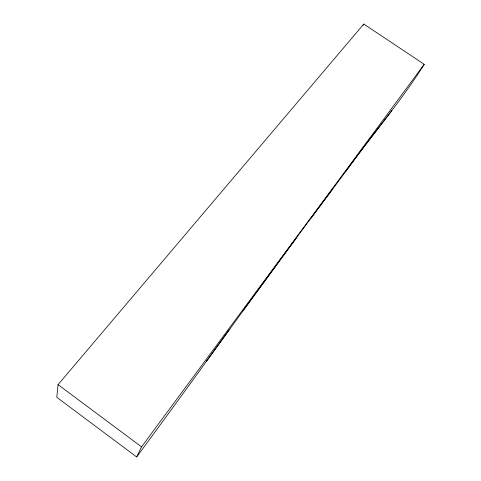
<?xml version="1.0" encoding="UTF-8"?>
<svg xmlns="http://www.w3.org/2000/svg" width="481" height="481" viewBox="0 0 481 481"><rect width="100%" height="100%" fill="white"/><g stroke="black" fill="none" stroke-linecap="round" stroke-linejoin="round"><path stroke-width="0.72" d="M345.37 171.855C371.176 135.654 400.643 102.074 424.218 64.316L363.786 24.05L58.063 384.644L56.782 397.282L136.64 456.95C202.333 368.037 266.047 277.681 332.455 189.292M136.64 456.95L141.552 446.867L424.218 64.316M363.107 25.373L363.786 24.05M206.277 361.514L229.323 329.629M242.929 310.852L296.891 237.331M310.654 218.735L364.406 146.308L391.793 110.678M58.063 384.644L141.552 446.867"/></g></svg>
